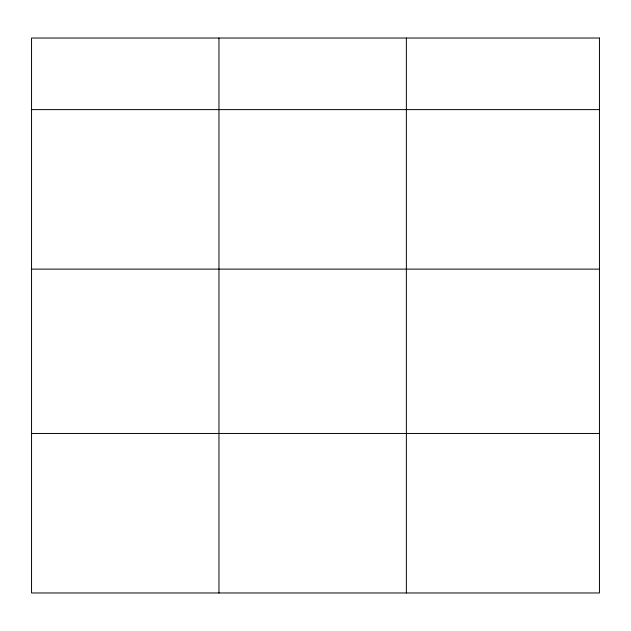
<?xml version="1.0" encoding="UTF-8"?>
<svg xmlns="http://www.w3.org/2000/svg" width="631" height="631" viewBox="0 0 631 631"><rect width="100%" height="100%" fill="white"/><g stroke="black" fill="none" stroke-linecap="round" stroke-linejoin="round"><path stroke-width="0.95" d="M31.55 109.613L599.45 109.613M31.55 269.121L599.45 269.121M31.55 433.465L599.45 433.465M406.364 38.026L406.364 592.974M218.957 38.026L218.957 592.974M599.45 38.026L31.55 38.026L31.55 592.974L599.45 592.974L599.45 38.026"/></g></svg>
